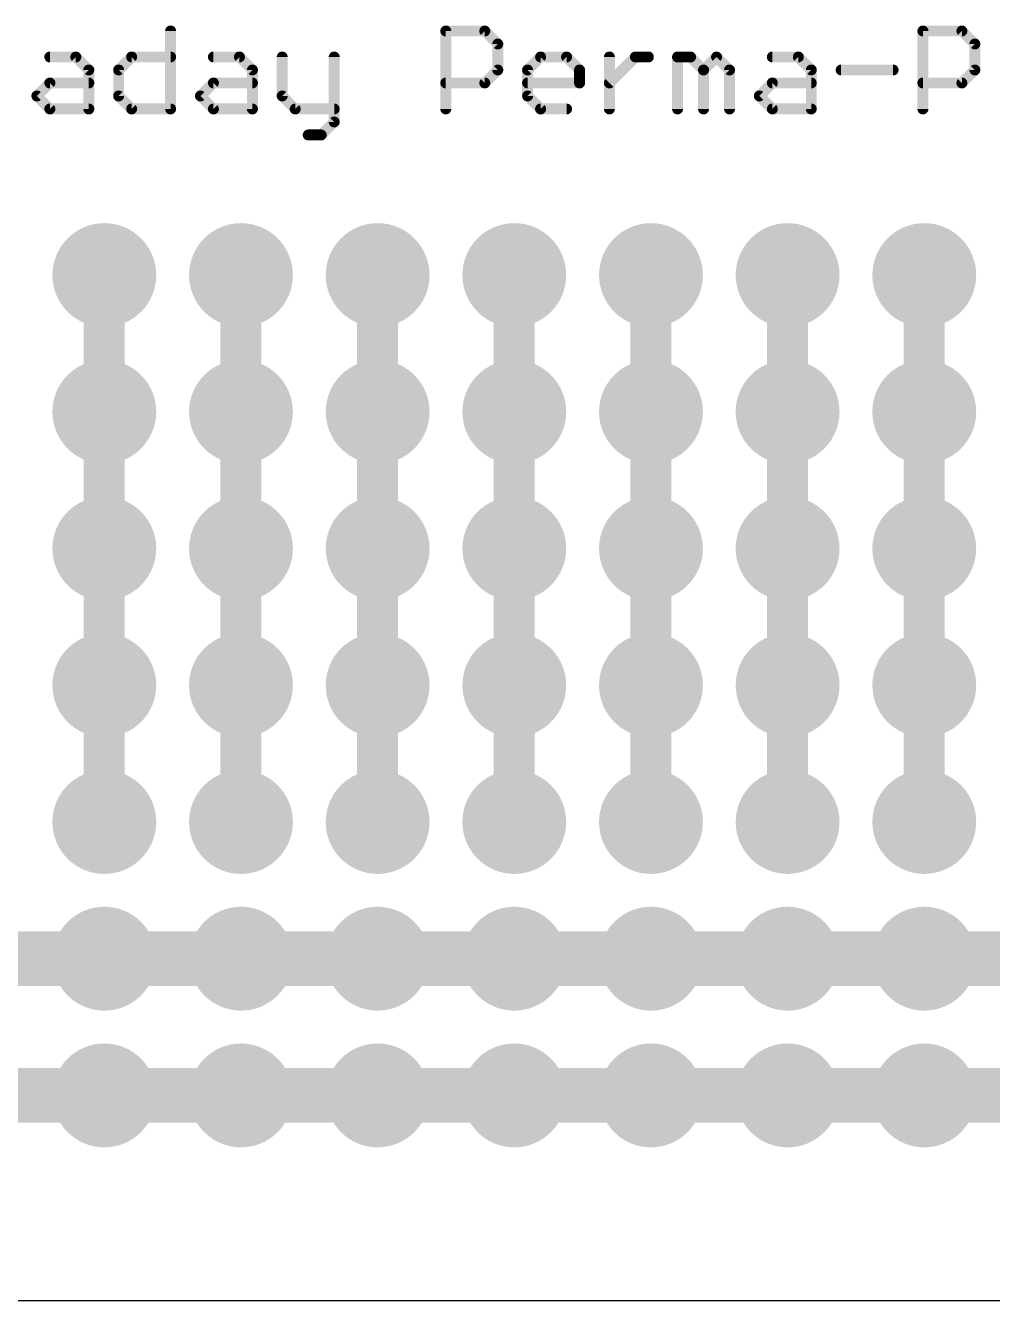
# Model space of a CAD drawing. Extents: x 0 to 65, y 0 to 56.5.
# Drawn here: x 17.97 to 35.94, y 0 to 23.69 of the extents above; entities that cross this region are included whole.
import ezdxf

# ---------------------------------------------------------------- set-up
doc = ezdxf.new("R2010")
doc.units = 0
for name, color, linetype in [('16', 132, 'CONTINUOUS'), ('18', 110, 'CONTINUOUS'), ('20', 40, 'CONTINUOUS'), ('21', 253, 'CONTINUOUS'), ('30', 253, 'CONTINUOUS')]:
    doc.layers.add(name, color=color, linetype=linetype)

# ---------------------------------------------------------------- blocks, each defined once
blk = doc.blocks.new('RECT')
blk.add_solid([(-0.5, -0.5), (0.5, -0.5), (-0.5, 0.5), (0.5, 0.5)])
blk = doc.blocks.new('ROUNDV')
at = {"const_width": 0.5}
blk.add_lwpolyline([(0, -0.25, 1), (0, 0.25, 1), (0, -0.25)], format="xyb", dxfattribs=at)

msp = doc.modelspace()

# ---------------------------------------------------------------- linework, layer by layer
at = {"layer": '16'}
for points, const_width in [([(19.431, 16.51), (19.431, 19.05)], 0.6096), ([(21.971, 16.51), (21.971, 19.05)], 0.6096), ([(24.511, 16.51), (24.511, 19.05)], 0.6096), ([(27.051, 16.51), (27.051, 19.05)], 0.6096), ([(29.591, 16.51), (29.591, 19.05)], 0.6096), ([(32.131, 16.51), (32.131, 19.05)], 0.6096), ([(34.671, 16.51), (34.671, 19.05)], 0.6096), ([(19.431, 13.97), (19.431, 16.51)], 0.6096), ([(21.971, 13.97), (21.971, 16.51)], 0.6096), ([(24.511, 13.97), (24.511, 16.51)], 0.6096), ([(27.051, 13.97), (27.051, 16.51)], 0.6096), ([(29.591, 13.97), (29.591, 16.51)], 0.6096), ([(32.131, 13.97), (32.131, 16.51)], 0.6096), ([(34.671, 13.97), (34.671, 16.51)], 0.6096), ([(19.431, 11.43), (19.431, 13.97)], 0.6096), ([(21.971, 11.43), (21.971, 13.97)], 0.6096), ([(24.511, 11.43), (24.511, 13.97)], 0.6096), ([(27.051, 11.43), (27.051, 13.97)], 0.6096), ([(29.591, 11.43), (29.591, 13.97)], 0.6096), ([(32.131, 11.43), (32.131, 13.97)], 0.6096), ([(34.671, 11.43), (34.671, 13.97)], 0.6096), ([(19.431, 8.89), (19.431, 11.43)], 0.6096), ([(21.971, 8.89), (21.971, 11.43)], 0.6096), ([(24.511, 8.89), (24.511, 11.43)], 0.6096), ([(27.051, 8.89), (27.051, 11.43)], 0.6096), ([(29.591, 8.89), (29.591, 11.43)], 0.6096), ([(32.131, 8.89), (32.131, 11.43)], 0.6096), ([(34.671, 8.89), (34.671, 11.43)], 0.6096), ([(19.431, 6.35), (16.891, 6.35)], 0.8128), ([(21.971, 6.35), (19.431, 6.35)], 0.8128), ([(24.511, 6.35), (21.971, 6.35)], 0.8128), ([(27.051, 6.35), (24.511, 6.35)], 0.8128), ([(29.591, 6.35), (27.051, 6.35)], 0.8128), ([(32.131, 6.35), (29.591, 6.35)], 0.8128), ([(34.671, 6.35), (32.131, 6.35)], 0.8128), ([(37.211, 6.35), (34.671, 6.35)], 0.8128), ([(16.891, 3.81), (19.431, 3.81)], 0.8128), ([(19.431, 3.81), (21.971, 3.81)], 0.8128), ([(21.971, 3.81), (24.511, 3.81)], 0.8128), ([(24.511, 3.81), (27.051, 3.81)], 0.8128), ([(27.051, 3.81), (29.591, 3.81)], 0.8128), ([(29.591, 3.81), (32.131, 3.81)], 0.8128), ([(32.131, 3.81), (34.671, 3.81)], 0.8128), ([(34.671, 3.81), (37.211, 3.81)], 0.8128)]:
    msp.add_lwpolyline(points, dxfattribs=dict(at, const_width=const_width))
for points, const_width in [([(19.5834, 19.05, 1), (19.2786, 19.05)], 0.3048), ([(22.1234, 19.05, 1), (21.8186, 19.05)], 0.3048), ([(24.6634, 19.05, 1), (24.3586, 19.05)], 0.3048), ([(27.2034, 19.05, 1), (26.8986, 19.05)], 0.3048), ([(29.7434, 19.05, 1), (29.4386, 19.05)], 0.3048), ([(32.2834, 19.05, 1), (31.9786, 19.05)], 0.3048), ([(34.8234, 19.05, 1), (34.5186, 19.05)], 0.3048), ([(19.5834, 16.51, 1), (19.2786, 16.51)], 0.3048), ([(19.2786, 16.51, 1), (19.5834, 16.51)], 0.3048), ([(22.1234, 16.51, 1), (21.8186, 16.51)], 0.3048), ([(21.8186, 16.51, 1), (22.1234, 16.51)], 0.3048), ([(24.6634, 16.51, 1), (24.3586, 16.51)], 0.3048), ([(24.3586, 16.51, 1), (24.6634, 16.51)], 0.3048), ([(27.2034, 16.51, 1), (26.8986, 16.51)], 0.3048), ([(26.8986, 16.51, 1), (27.2034, 16.51)], 0.3048), ([(29.7434, 16.51, 1), (29.4386, 16.51)], 0.3048), ([(29.4386, 16.51, 1), (29.7434, 16.51)], 0.3048), ([(32.2834, 16.51, 1), (31.9786, 16.51)], 0.3048), ([(31.9786, 16.51, 1), (32.2834, 16.51)], 0.3048), ([(34.8234, 16.51, 1), (34.5186, 16.51)], 0.3048), ([(34.5186, 16.51, 1), (34.8234, 16.51)], 0.3048), ([(19.5834, 13.97, 1), (19.2786, 13.97)], 0.3048), ([(22.1234, 13.97, 1), (21.8186, 13.97)], 0.3048), ([(24.6634, 13.97, 1), (24.3586, 13.97)], 0.3048), ([(27.2034, 13.97, 1), (26.8986, 13.97)], 0.3048), ([(29.7434, 13.97, 1), (29.4386, 13.97)], 0.3048), ([(32.2834, 13.97, 1), (31.9786, 13.97)], 0.3048), ([(34.8234, 13.97, 1), (34.5186, 13.97)], 0.3048), ([(19.2786, 13.97, 1), (19.5834, 13.97)], 0.3048), ([(21.8186, 13.97, 1), (22.1234, 13.97)], 0.3048), ([(24.3586, 13.97, 1), (24.6634, 13.97)], 0.3048), ([(26.8986, 13.97, 1), (27.2034, 13.97)], 0.3048), ([(29.4386, 13.97, 1), (29.7434, 13.97)], 0.3048), ([(31.9786, 13.97, 1), (32.2834, 13.97)], 0.3048), ([(34.5186, 13.97, 1), (34.8234, 13.97)], 0.3048), ([(19.5834, 11.43, 1), (19.2786, 11.43)], 0.3048), ([(22.1234, 11.43, 1), (21.8186, 11.43)], 0.3048), ([(24.6634, 11.43, 1), (24.3586, 11.43)], 0.3048), ([(27.2034, 11.43, 1), (26.8986, 11.43)], 0.3048), ([(29.7434, 11.43, 1), (29.4386, 11.43)], 0.3048), ([(32.2834, 11.43, 1), (31.9786, 11.43)], 0.3048), ([(34.8234, 11.43, 1), (34.5186, 11.43)], 0.3048), ([(19.2786, 11.43, 1), (19.5834, 11.43)], 0.3048), ([(21.8186, 11.43, 1), (22.1234, 11.43)], 0.3048), ([(24.3586, 11.43, 1), (24.6634, 11.43)], 0.3048), ([(26.8986, 11.43, 1), (27.2034, 11.43)], 0.3048), ([(29.4386, 11.43, 1), (29.7434, 11.43)], 0.3048), ([(31.9786, 11.43, 1), (32.2834, 11.43)], 0.3048), ([(34.5186, 11.43, 1), (34.8234, 11.43)], 0.3048), ([(19.2786, 8.89, 1), (19.5834, 8.89)], 0.3048), ([(21.8186, 8.89, 1), (22.1234, 8.89)], 0.3048), ([(24.3586, 8.89, 1), (24.6634, 8.89)], 0.3048), ([(26.8986, 8.89, 1), (27.2034, 8.89)], 0.3048), ([(29.4386, 8.89, 1), (29.7434, 8.89)], 0.3048), ([(31.9786, 8.89, 1), (32.2834, 8.89)], 0.3048), ([(34.5186, 8.89, 1), (34.8234, 8.89)], 0.3048), ([(19.431, 6.5532, 1), (19.431, 6.1468)], 0.4064), ([(19.431, 6.1468, 1), (19.431, 6.5532)], 0.4064), ([(21.971, 6.5532, 1), (21.971, 6.1468)], 0.4064), ([(21.971, 6.1468, 1), (21.971, 6.5532)], 0.4064), ([(24.511, 6.5532, 1), (24.511, 6.1468)], 0.4064), ([(24.511, 6.1468, 1), (24.511, 6.5532)], 0.4064), ([(27.051, 6.5532, 1), (27.051, 6.1468)], 0.4064), ([(27.051, 6.1468, 1), (27.051, 6.5532)], 0.4064), ([(29.591, 6.5532, 1), (29.591, 6.1468)], 0.4064), ([(29.591, 6.1468, 1), (29.591, 6.5532)], 0.4064), ([(32.131, 6.5532, 1), (32.131, 6.1468)], 0.4064), ([(32.131, 6.1468, 1), (32.131, 6.5532)], 0.4064), ([(34.671, 6.5532, 1), (34.671, 6.1468)], 0.4064), ([(34.671, 6.1468, 1), (34.671, 6.5532)], 0.4064), ([(19.431, 4.0132, 1), (19.431, 3.6068)], 0.4064), ([(19.431, 3.6068, 1), (19.431, 4.0132)], 0.4064), ([(21.971, 4.0132, 1), (21.971, 3.6068)], 0.4064), ([(21.971, 3.6068, 1), (21.971, 4.0132)], 0.4064), ([(24.511, 4.0132, 1), (24.511, 3.6068)], 0.4064), ([(24.511, 3.6068, 1), (24.511, 4.0132)], 0.4064), ([(27.051, 4.0132, 1), (27.051, 3.6068)], 0.4064), ([(27.051, 3.6068, 1), (27.051, 4.0132)], 0.4064), ([(29.591, 4.0132, 1), (29.591, 3.6068)], 0.4064), ([(29.591, 3.6068, 1), (29.591, 4.0132)], 0.4064), ([(32.131, 4.0132, 1), (32.131, 3.6068)], 0.4064), ([(32.131, 3.6068, 1), (32.131, 4.0132)], 0.4064), ([(34.671, 4.0132, 1), (34.671, 3.6068)], 0.4064), ([(34.671, 3.6068, 1), (34.671, 4.0132)], 0.4064)]:
    msp.add_lwpolyline(points, format="xyb", dxfattribs=dict(at, const_width=const_width))
at = {"layer": '20'}
msp.add_line((3, 0), (62, 0), dxfattribs=at)
at = {"layer": '21'}
for points, const_width in [([(26.5384, 23.6211, 1), (26.4666, 23.5492)], 0.1016), ([(35.4063, 23.6211, 1), (35.3345, 23.5492)], 0.1016), ([(20.7139, 23.5851, 1), (20.6123, 23.5851)], 0.1016), ([(25.8288, 23.5851, 1), (25.7272, 23.5851)], 0.1016), ([(25.778, 23.6359, 1), (25.778, 23.5343)], 0.1016), ([(26.5025, 23.5343, 1), (26.5025, 23.6359)], 0.1016), ([(34.6967, 23.5851, 1), (34.5951, 23.5851)], 0.1016), ([(34.6459, 23.6359, 1), (34.6459, 23.5343)], 0.1016), ([(35.3704, 23.5343, 1), (35.3704, 23.6359)], 0.1016), ([(26.7948, 23.3436, 1), (26.6932, 23.3436)], 0.1016), ([(26.7081, 23.3077, 1), (26.7799, 23.3796)], 0.1016), ([(35.6627, 23.3436, 1), (35.5611, 23.3436)], 0.1016), ([(35.576, 23.3077, 1), (35.6478, 23.3796)], 0.1016), ([(18.4184, 23.1529, 1), (18.4184, 23.0513)], 0.1016), ([(18.9373, 23.138, 1), (18.8655, 23.0662)], 0.1016), ([(18.9014, 23.0513, 1), (18.9014, 23.1529)], 0.1016), ([(19.9386, 23.1529, 1), (19.9386, 23.0513)], 0.1016), ([(19.9745, 23.0662, 1), (19.9027, 23.138)], 0.1016), ([(20.6631, 23.0513, 1), (20.6631, 23.1529)], 0.1016), ([(21.4588, 23.1529, 1), (21.4588, 23.0513)], 0.1016), ([(21.9777, 23.138, 1), (21.9059, 23.0662)], 0.1016), ([(21.9418, 23.0513, 1), (21.9418, 23.1529)], 0.1016), ([(22.7883, 23.1021, 1), (22.6867, 23.1021)], 0.1016), ([(23.7543, 23.1021, 1), (23.6528, 23.1021)], 0.1016), ([(27.5397, 23.1529, 1), (27.5397, 23.0513)], 0.1016), ([(27.5756, 23.0662, 1), (27.5038, 23.138)], 0.1016), ([(28.0586, 23.138, 1), (27.9868, 23.0662)], 0.1016), ([(28.0227, 23.0513, 1), (28.0227, 23.1529)], 0.1016), ([(28.8692, 23.1021, 1), (28.7676, 23.1021)], 0.1016), ([(29.3014, 23.1529, 1), (29.3014, 23.0513)], 0.1016), ([(29.3373, 23.0662, 1), (29.2655, 23.138)], 0.1016), ([(29.5429, 23.0513, 1), (29.5429, 23.1529)], 0.1016), ([(30.136, 23.1021, 1), (30.0344, 23.1021)], 0.1016), ([(30.0852, 23.1529, 1), (30.0852, 23.0513)], 0.1016), ([(30.3627, 23.138, 1), (30.2908, 23.0662)], 0.1016), ([(30.3268, 23.0513, 1), (30.3268, 23.1529)], 0.1016), ([(30.8457, 23.138, 1), (30.7738, 23.0662)], 0.1016), ([(30.8457, 23.0662, 1), (30.7738, 23.138)], 0.1016), ([(31.847, 23.1529, 1), (31.847, 23.0513)], 0.1016), ([(32.3659, 23.138, 1), (32.2941, 23.0662)], 0.1016), ([(32.33, 23.0513, 1), (32.33, 23.1529)], 0.1016), ([(19.1937, 22.8606, 1), (19.0921, 22.8606)], 0.1016), ([(19.107, 22.8247, 1), (19.1788, 22.8965)], 0.1016), ([(19.7479, 22.8606, 1), (19.6463, 22.8606)], 0.1016), ([(19.6612, 22.8965, 1), (19.733, 22.8247)], 0.1016), ([(22.2341, 22.8606, 1), (22.1325, 22.8606)], 0.1016), ([(22.1474, 22.8247, 1), (22.2193, 22.8965)], 0.1016), ([(26.6932, 22.8606, 1), (26.7948, 22.8606)], 0.1016), ([(26.7799, 22.8247, 1), (26.7081, 22.8965)], 0.1016), ([(27.349, 22.8606, 1), (27.2474, 22.8606)], 0.1016), ([(27.2623, 22.8965, 1), (27.3341, 22.8247)], 0.1016), ([(28.315, 22.8606, 1), (28.2134, 22.8606)], 0.1016), ([(28.2283, 22.8247, 1), (28.3001, 22.8965)], 0.1016), ([(30.5323, 22.8965, 1), (30.6042, 22.8247)], 0.1016), ([(30.6191, 22.8606, 1), (30.5175, 22.8606)], 0.1016), ([(30.5323, 22.8247, 1), (30.6042, 22.8965)], 0.1016), ([(31.1021, 22.8606, 1), (31.0005, 22.8606)], 0.1016), ([(31.0154, 22.8247, 1), (31.0872, 22.8965)], 0.1016), ([(32.6223, 22.8606, 1), (32.5207, 22.8606)], 0.1016), ([(32.5356, 22.8247, 1), (32.6074, 22.8965)], 0.1016), ([(33.1257, 22.9114, 1), (33.1257, 22.8098)], 0.1016), ([(34.0917, 22.8098, 1), (34.0917, 22.9114)], 0.1016), ([(35.5611, 22.8606, 1), (35.6627, 22.8606)], 0.1016), ([(35.6478, 22.8247, 1), (35.576, 22.8965)], 0.1016), ([(18.4184, 22.6699, 1), (18.4184, 22.5683)], 0.1016), ([(18.4543, 22.5832, 1), (18.3825, 22.655)], 0.1016), ([(19.1429, 22.5683, 1), (19.1429, 22.6699)], 0.1016), ([(21.4588, 22.6699, 1), (21.4588, 22.5683)], 0.1016), ([(21.4947, 22.5832, 1), (21.4229, 22.655)], 0.1016), ([(22.1833, 22.5683, 1), (22.1833, 22.6699)], 0.1016), ([(25.778, 22.6699, 1), (25.778, 22.5683)], 0.1016), ([(26.4666, 22.655, 1), (26.5384, 22.5832)], 0.1016), ([(26.5025, 22.5683, 1), (26.5025, 22.6699)], 0.1016), ([(27.2982, 22.6699, 1), (27.2982, 22.5683)], 0.1016), ([(28.2134, 22.6191, 1), (28.315, 22.6191)], 0.1016), ([(28.2642, 22.5683, 1), (28.2642, 22.6699)], 0.1016), ([(28.7825, 22.655, 1), (28.8543, 22.5832)], 0.1016), ([(31.847, 22.6699, 1), (31.847, 22.5683)], 0.1016), ([(31.8829, 22.5832, 1), (31.8111, 22.655)], 0.1016), ([(32.5715, 22.5683, 1), (32.5715, 22.6699)], 0.1016), ([(34.6459, 22.6699, 1), (34.6459, 22.5683)], 0.1016), ([(35.3345, 22.655, 1), (35.4063, 22.5832)], 0.1016), ([(35.3704, 22.5683, 1), (35.3704, 22.6699)], 0.1016), ([(18.2128, 22.4135, 1), (18.1409, 22.3417)], 0.1016), ([(18.1409, 22.4135, 1), (18.2128, 22.3417)], 0.1016), ([(19.733, 22.4135, 1), (19.6612, 22.3417)], 0.1016), ([(19.6463, 22.3776, 1), (19.7479, 22.3776)], 0.1016), ([(21.2532, 22.4135, 1), (21.1814, 22.3417)], 0.1016), ([(21.1814, 22.4135, 1), (21.2532, 22.3417)], 0.1016), ([(22.7734, 22.4135, 1), (22.7016, 22.3417)], 0.1016), ([(22.6867, 22.3776, 1), (22.7883, 22.3776)], 0.1016), ([(27.3341, 22.4135, 1), (27.2623, 22.3417)], 0.1016), ([(27.2474, 22.3776, 1), (27.349, 22.3776)], 0.1016), ([(31.6414, 22.4135, 1), (31.5695, 22.3417)], 0.1016), ([(31.5695, 22.4135, 1), (31.6414, 22.3417)], 0.1016), ([(18.4184, 22.1869, 1), (18.4184, 22.0853)], 0.1016), ([(18.3825, 22.1002, 1), (18.4543, 22.172)], 0.1016), ([(19.0921, 22.1361, 1), (19.1937, 22.1361)], 0.1016), ([(19.1429, 22.0853, 1), (19.1429, 22.1869)], 0.1016), ([(19.9386, 22.1869, 1), (19.9386, 22.0853)], 0.1016), ([(19.9027, 22.1002, 1), (19.9745, 22.172)], 0.1016), ([(20.6123, 22.1361, 1), (20.7139, 22.1361)], 0.1016), ([(20.6631, 22.0853, 1), (20.6631, 22.1869)], 0.1016), ([(21.4588, 22.1869, 1), (21.4588, 22.0853)], 0.1016), ([(21.4229, 22.1002, 1), (21.4947, 22.172)], 0.1016), ([(22.1325, 22.1361, 1), (22.2341, 22.1361)], 0.1016), ([(22.1833, 22.0853, 1), (22.1833, 22.1869)], 0.1016), ([(22.979, 22.1869, 1), (22.979, 22.0853)], 0.1016), ([(22.9431, 22.1002, 1), (23.015, 22.172)], 0.1016), ([(23.7035, 22.0853, 1), (23.7035, 22.1869)], 0.1016), ([(25.7272, 22.1361, 1), (25.8288, 22.1361)], 0.1016), ([(27.5397, 22.1869, 1), (27.5397, 22.0853)], 0.1016), ([(27.5038, 22.1002, 1), (27.5756, 22.172)], 0.1016), ([(28.0227, 22.0853, 1), (28.0227, 22.1869)], 0.1016), ([(28.7676, 22.1361, 1), (28.8692, 22.1361)], 0.1016), ([(30.0344, 22.1361, 1), (30.136, 22.1361)], 0.1016), ([(30.5175, 22.1361, 1), (30.6191, 22.1361)], 0.1016), ([(31.0005, 22.1361, 1), (31.1021, 22.1361)], 0.1016), ([(31.847, 22.1869, 1), (31.847, 22.0853)], 0.1016), ([(31.8111, 22.1002, 1), (31.8829, 22.172)], 0.1016), ([(32.5207, 22.1361, 1), (32.6223, 22.1361)], 0.1016), ([(32.5715, 22.0853, 1), (32.5715, 22.1869)], 0.1016), ([(34.5951, 22.1361, 1), (34.6967, 22.1361)], 0.1016), ([(23.6528, 21.8946, 1), (23.7543, 21.8946)], 0.1016), ([(23.7395, 21.8587, 1), (23.6676, 21.9305)], 0.1016), ([(23.2205, 21.7039, 1), (23.2205, 21.6023)], 0.1016), ([(23.4261, 21.689, 1), (23.498, 21.6172)], 0.1016), ([(23.462, 21.6023, 1), (23.462, 21.7039)], 0.1016), ([(19.5834, 19.05, 1), (19.2786, 19.05)], 0.3048), ([(22.1234, 19.05, 1), (21.8186, 19.05)], 0.3048), ([(24.6634, 19.05, 1), (24.3586, 19.05)], 0.3048), ([(27.2034, 19.05, 1), (26.8986, 19.05)], 0.3048), ([(29.7434, 19.05, 1), (29.4386, 19.05)], 0.3048), ([(32.2834, 19.05, 1), (31.9786, 19.05)], 0.3048), ([(34.8234, 19.05, 1), (34.5186, 19.05)], 0.3048), ([(19.2786, 8.636, 1), (19.5834, 8.636)], 0.3048), ([(21.8186, 8.636, 1), (22.1234, 8.636)], 0.3048), ([(24.3586, 8.636, 1), (24.6634, 8.636)], 0.3048), ([(26.8986, 8.636, 1), (27.2034, 8.636)], 0.3048), ([(29.4386, 8.636, 1), (29.7434, 8.636)], 0.3048), ([(31.9786, 8.636, 1), (32.2834, 8.636)], 0.3048), ([(34.5186, 8.636, 1), (34.8234, 8.636)], 0.3048)]:
    msp.add_lwpolyline(points, format="xyb", dxfattribs=dict(at, const_width=const_width))
for points, const_width in [([(20.6631, 23.5851), (20.6631, 22.1361)], 0.2032), ([(25.778, 22.1361), (25.778, 23.5851)], 0.2032), ([(25.778, 23.5851), (26.5025, 23.5851)], 0.2032), ([(26.5025, 23.5851), (26.744, 23.3436)], 0.2032), ([(34.6459, 22.1361), (34.6459, 23.5851)], 0.2032), ([(34.6459, 23.5851), (35.3704, 23.5851)], 0.2032), ([(35.3704, 23.5851), (35.6119, 23.3436)], 0.2032), ([(26.744, 23.3436), (26.744, 22.8606)], 0.2032), ([(35.6119, 23.3436), (35.6119, 22.8606)], 0.2032), ([(18.4184, 23.1021), (18.9014, 23.1021)], 0.2032), ([(18.9014, 23.1021), (19.1429, 22.8606)], 0.2032), ([(19.6971, 22.8606), (19.9386, 23.1021)], 0.2032), ([(19.9386, 23.1021), (20.6631, 23.1021)], 0.2032), ([(21.4588, 23.1021), (21.9418, 23.1021)], 0.2032), ([(21.9418, 23.1021), (22.1833, 22.8606)], 0.2032), ([(22.7375, 23.1021), (22.7375, 22.3776)], 0.2032), ([(23.7035, 23.1021), (23.7035, 21.8946)], 0.2032), ([(27.2982, 22.8606), (27.5397, 23.1021)], 0.2032), ([(27.5397, 23.1021), (28.0227, 23.1021)], 0.2032), ([(28.0227, 23.1021), (28.2642, 22.8606)], 0.2032), ([(28.8184, 22.1361), (28.8184, 23.1021)], 0.2032), ([(28.8184, 22.6191), (29.3014, 23.1021)], 0.2032), ([(29.3014, 23.1021), (29.5429, 23.1021)], 0.2032), ([(30.0852, 22.1361), (30.0852, 23.1021)], 0.2032), ([(30.0852, 23.1021), (30.3268, 23.1021)], 0.2032), ([(30.3268, 23.1021), (30.5683, 22.8606)], 0.2032), ([(30.5683, 22.8606), (30.8098, 23.1021)], 0.2032), ([(30.8098, 23.1021), (31.0513, 22.8606)], 0.2032), ([(31.847, 23.1021), (32.33, 23.1021)], 0.2032), ([(32.33, 23.1021), (32.5715, 22.8606)], 0.2032), ([(19.1429, 22.8606), (19.1429, 22.1361)], 0.2032), ([(19.6971, 22.3776), (19.6971, 22.8606)], 0.2032), ([(22.1833, 22.8606), (22.1833, 22.1361)], 0.2032), ([(26.744, 22.8606), (26.5025, 22.6191)], 0.2032), ([(27.2982, 22.3776), (27.2982, 22.8606)], 0.2032), ([(28.2642, 22.8606), (28.2642, 22.6191)], 0.2032), ([(30.5683, 22.8606), (30.5683, 22.1361)], 0.2032), ([(31.0513, 22.8606), (31.0513, 22.1361)], 0.2032), ([(32.5715, 22.8606), (32.5715, 22.1361)], 0.2032), ([(33.1257, 22.8606), (34.0917, 22.8606)], 0.2032), ([(35.6119, 22.8606), (35.3704, 22.6191)], 0.2032), ([(18.1769, 22.3776), (18.4184, 22.6191)], 0.2032), ([(18.4184, 22.6191), (19.1429, 22.6191)], 0.2032), ([(21.2173, 22.3776), (21.4588, 22.6191)], 0.2032), ([(21.4588, 22.6191), (22.1833, 22.6191)], 0.2032), ([(26.5025, 22.6191), (25.778, 22.6191)], 0.2032), ([(28.2642, 22.6191), (27.2982, 22.6191)], 0.2032), ([(31.6055, 22.3776), (31.847, 22.6191)], 0.2032), ([(31.847, 22.6191), (32.5715, 22.6191)], 0.2032), ([(35.3704, 22.6191), (34.6459, 22.6191)], 0.2032), ([(18.4184, 22.1361), (18.1769, 22.3776)], 0.2032), ([(19.9386, 22.1361), (19.6971, 22.3776)], 0.2032), ([(21.4588, 22.1361), (21.2173, 22.3776)], 0.2032), ([(22.7375, 22.3776), (22.979, 22.1361)], 0.2032), ([(27.5397, 22.1361), (27.2982, 22.3776)], 0.2032), ([(31.847, 22.1361), (31.6055, 22.3776)], 0.2032), ([(19.1429, 22.1361), (18.4184, 22.1361)], 0.2032), ([(20.6631, 22.1361), (19.9386, 22.1361)], 0.2032), ([(22.1833, 22.1361), (21.4588, 22.1361)], 0.2032), ([(22.979, 22.1361), (23.7035, 22.1361)], 0.2032), ([(28.0227, 22.1361), (27.5397, 22.1361)], 0.2032), ([(32.5715, 22.1361), (31.847, 22.1361)], 0.2032), ([(23.7035, 21.8946), (23.462, 21.6531)], 0.2032), ([(23.462, 21.6531), (23.2205, 21.6531)], 0.2032), ([(19.431, 19.05), (19.431, 8.636)], 0.6096), ([(21.971, 19.05), (21.971, 8.636)], 0.6096), ([(24.511, 19.05), (24.511, 8.636)], 0.6096), ([(27.051, 19.05), (27.051, 8.636)], 0.6096), ([(29.591, 19.05), (29.591, 8.636)], 0.6096), ([(32.131, 19.05), (32.131, 8.636)], 0.6096), ([(34.671, 19.05), (34.671, 8.636)], 0.6096), ([(11.811, 6.35), (42.545, 6.35)], 0.8128), ([(11.811, 3.81), (42.291, 3.81)], 0.8128)]:
    msp.add_lwpolyline(points, dxfattribs=dict(at, const_width=const_width))

# ---------------------------------------------------------------- block references
at = {"layer": '18', "xscale": 1.9304, "yscale": 1.9304}
for p in [(19.431, 19.05), (19.431, 19.05), (21.971, 19.05), (21.971, 19.05), (24.511, 19.05), (24.511, 19.05), (27.051, 19.05), (27.051, 19.05), (29.591, 19.05), (29.591, 19.05), (32.131, 19.05), (32.131, 19.05), (34.671, 19.05), (34.671, 19.05), (19.431, 16.51), (19.431, 16.51), (21.971, 16.51), (21.971, 16.51), (24.511, 16.51), (24.511, 16.51), (27.051, 16.51), (27.051, 16.51), (29.591, 16.51), (29.591, 16.51), (32.131, 16.51), (32.131, 16.51), (34.671, 16.51), (34.671, 16.51), (19.431, 13.97), (19.431, 13.97), (21.971, 13.97), (21.971, 13.97), (24.511, 13.97), (24.511, 13.97), (27.051, 13.97), (27.051, 13.97), (29.591, 13.97), (29.591, 13.97), (32.131, 13.97), (32.131, 13.97), (34.671, 13.97), (34.671, 13.97), (19.431, 11.43), (19.431, 11.43), (21.971, 11.43), (21.971, 11.43), (24.511, 11.43), (24.511, 11.43), (27.051, 11.43), (27.051, 11.43), (29.591, 11.43), (29.591, 11.43), (32.131, 11.43), (32.131, 11.43), (34.671, 11.43), (34.671, 11.43), (19.431, 8.89), (19.431, 8.89), (21.971, 8.89), (21.971, 8.89), (24.511, 8.89), (24.511, 8.89), (27.051, 8.89), (27.051, 8.89), (29.591, 8.89), (29.591, 8.89), (32.131, 8.89), (32.131, 8.89), (34.671, 8.89), (34.671, 8.89), (19.431, 6.35), (19.431, 6.35), (21.971, 6.35), (21.971, 6.35), (24.511, 6.35), (24.511, 6.35), (27.051, 6.35), (27.051, 6.35), (29.591, 6.35), (29.591, 6.35), (32.131, 6.35), (32.131, 6.35), (34.671, 6.35), (34.671, 6.35), (19.431, 3.81), (19.431, 3.81), (21.971, 3.81), (21.971, 3.81), (24.511, 3.81), (24.511, 3.81), (27.051, 3.81), (27.051, 3.81), (29.591, 3.81), (29.591, 3.81), (32.131, 3.81), (32.131, 3.81), (34.671, 3.81), (34.671, 3.81)]:
    msp.add_blockref('ROUNDV', p, dxfattribs=at)
at = {"layer": '30'}
for p, xscale, yscale in [((19.431, 13.9065), 0.762, 10.541), ((21.971, 13.9065), 0.762, 10.541), ((24.511, 13.9065), 0.762, 10.541), ((27.051, 13.9065), 0.762, 10.541), ((29.591, 13.9065), 0.762, 10.541), ((32.131, 13.9065), 0.762, 10.541), ((34.671, 13.9065), 0.762, 10.541), ((27.051, 6.35), 31.242, 1.016), ((27.178, 3.81), 30.988, 1.016)]:
    msp.add_blockref('RECT', p, dxfattribs=dict(at, xscale=xscale, yscale=yscale))

doc.saveas('drawing.dxf')
